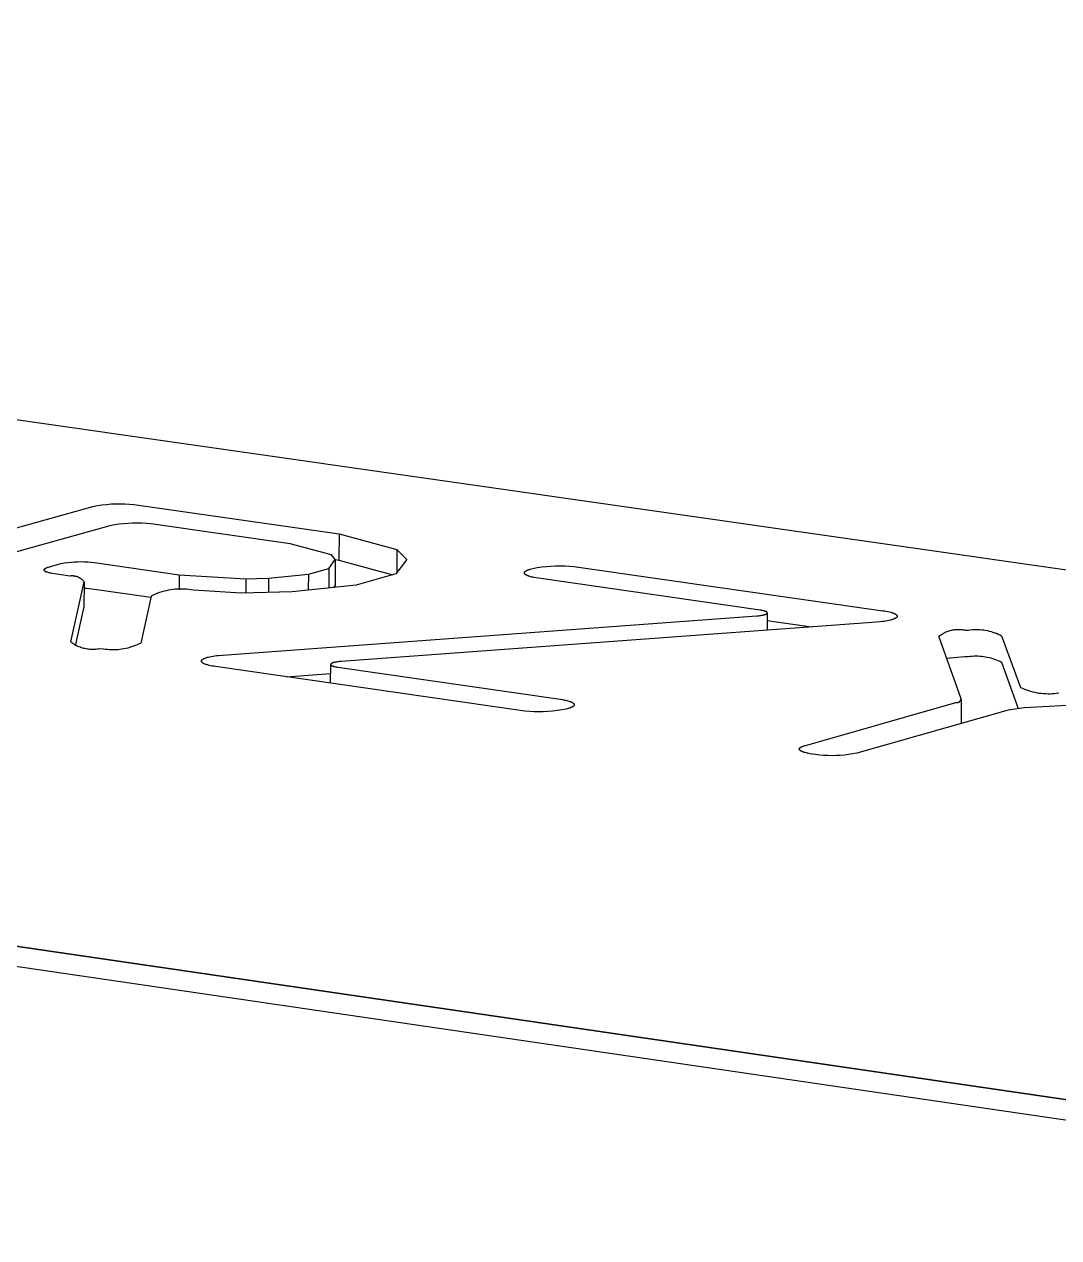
# Model space of a CAD drawing. Header units: millimetres. Extents: x -1283 to 2747, y -259 to 2557.
# Drawn here: x 28.9 to 63.63, y 867.55 to 908.29 of the extents above; entities that cross this region are included whole.
import ezdxf

# ---------------------------------------------------------------- set-up
doc = ezdxf.new("R2010")
doc.units = ezdxf.units.MM
doc.header["$MEASUREMENT"] = 0
doc.layers.add('Utwórz2D linie widoczne', color=7, linetype='Continuous', true_color=0x000000)

msp = doc.modelspace()

# ---------------------------------------------------------------- linework, layer by layer
at = {"layer": 'Utwórz2D linie widoczne'}
for p, q in [((133.445, 880.015), (-137.206, 918.732)), ((-180.82, 907.279), (90.947, 867.553)), ((-177.156, 907.395), (89.502, 868.446)), ((90.257, 868.338), (-177.15, 907.396)), ((31.509, 892.157), (31.662, 892.174)), ((31.662, 892.174), (31.815, 892.187)), ((31.815, 892.187), (31.969, 892.194)), ((31.969, 892.194), (32.123, 892.196)), ((32.123, 892.196), (32.277, 892.193)), ((32.277, 892.193), (32.431, 892.185)), ((32.431, 892.185), (32.585, 892.171)), ((32.585, 892.171), (32.737, 892.152)), ((20.567, 889.134), (31.205, 892.106)), ((31.205, 892.106), (31.356, 892.134)), ((31.356, 892.134), (31.509, 892.157)), ((32.737, 892.152), (39.467, 891.187)), ((31.774, 891.454), (22.485, 888.857)), ((31.926, 891.483), (31.774, 891.454)), ((32.078, 891.506), (31.926, 891.483)), ((32.231, 891.523), (32.078, 891.506)), ((32.385, 891.536), (32.231, 891.523)), ((32.539, 891.543), (32.385, 891.536)), ((32.693, 891.545), (32.539, 891.543)), ((32.847, 891.542), (32.693, 891.545)), ((33.001, 891.534), (32.847, 891.542)), ((33.155, 891.52), (33.001, 891.534)), ((33.308, 891.501), (33.155, 891.52)), ((37.824, 890.853), (33.308, 891.501)), ((39.467, 891.187), (39.46, 890.302)), ((39.467, 891.187), (41.409, 890.658)), ((39.217, 890.477), (37.824, 890.853)), ((41.409, 890.658), (41.403, 889.867)), ((41.409, 890.658), (41.747, 890.32)), ((29.715, 890.066), (30.135, 890.184)), ((30.135, 890.184), (30.246, 890.205)), ((30.246, 890.205), (30.359, 890.222)), ((30.359, 890.222), (30.471, 890.235)), ((30.471, 890.235), (30.584, 890.244)), ((30.584, 890.244), (30.698, 890.249)), ((30.698, 890.249), (30.811, 890.251)), ((30.811, 890.251), (30.925, 890.248)), ((30.925, 890.248), (31.038, 890.242)), ((31.038, 890.242), (31.151, 890.232)), ((31.151, 890.232), (31.264, 890.218)), ((31.264, 890.218), (34.102, 889.81)), ((39.129, 890.025), (39.343, 890.322)), ((39.343, 890.322), (39.217, 890.477)), ((39.343, 890.322), (39.336, 889.436)), ((39.343, 890.318), (39.46, 890.302)), ((39.46, 890.302), (41.275, 889.807)), ((41.747, 890.32), (41.38, 889.837)), ((29.568, 889.976), (29.569, 889.977)), ((29.568, 889.975), (29.568, 889.976)), ((29.568, 889.974), (29.568, 889.975)), ((29.568, 889.973), (29.568, 889.974)), ((29.569, 889.972), (29.568, 889.973)), ((29.569, 889.983), (29.57, 889.984)), ((29.569, 889.982), (29.569, 889.983)), ((29.569, 889.981), (29.569, 889.982)), ((29.569, 889.98), (29.569, 889.981)), ((29.569, 889.979), (29.569, 889.98)), ((29.569, 889.977), (29.569, 889.979)), ((29.569, 889.971), (29.569, 889.972)), ((29.569, 889.97), (29.569, 889.971)), ((29.569, 889.969), (29.569, 889.97)), ((29.569, 889.968), (29.569, 889.969)), ((29.569, 889.967), (29.569, 889.968)), ((29.57, 889.966), (29.569, 889.967)), ((29.57, 889.986), (29.571, 889.987)), ((29.57, 889.985), (29.57, 889.986)), ((29.57, 889.984), (29.57, 889.985)), ((29.57, 889.965), (29.57, 889.966)), ((29.57, 889.964), (29.57, 889.965)), ((29.57, 889.963), (29.57, 889.964)), ((29.571, 889.962), (29.57, 889.963)), ((29.571, 889.988), (29.572, 889.989)), ((29.571, 889.987), (29.571, 889.988)), ((29.571, 889.961), (29.571, 889.962)), ((29.572, 889.96), (29.571, 889.961)), ((29.572, 889.99), (29.573, 889.991)), ((29.572, 889.989), (29.572, 889.99)), ((29.572, 889.959), (29.572, 889.96)), ((29.573, 889.958), (29.572, 889.959)), ((29.573, 889.992), (29.574, 889.993)), ((29.573, 889.991), (29.573, 889.992)), ((29.573, 889.957), (29.573, 889.958)), ((29.574, 889.956), (29.573, 889.957)), ((29.574, 889.994), (29.575, 889.995)), ((29.574, 889.993), (29.574, 889.994)), ((29.575, 889.955), (29.574, 889.956)), ((29.575, 889.995), (29.576, 889.996)), ((29.575, 889.954), (29.575, 889.955)), ((29.576, 889.953), (29.575, 889.954)), ((29.576, 889.997), (29.577, 889.998)), ((29.576, 889.996), (29.576, 889.997)), ((29.577, 889.951), (29.576, 889.953)), ((29.577, 889.998), (29.578, 889.999)), ((29.577, 889.95), (29.577, 889.951)), ((29.578, 889.949), (29.577, 889.95)), ((29.578, 889.999), (29.579, 890)), ((29.579, 889.948), (29.578, 889.949)), ((29.579, 890.001), (29.58, 890.002)), ((29.579, 890), (29.579, 890.001)), ((29.58, 889.947), (29.579, 889.948)), ((29.58, 890.002), (29.581, 890.003)), ((29.581, 889.946), (29.58, 889.947)), ((29.581, 890.003), (29.582, 890.004)), ((29.582, 889.945), (29.581, 889.946)), ((29.582, 890.004), (29.584, 890.006)), ((29.583, 889.944), (29.582, 889.945)), ((29.585, 889.942), (29.583, 889.944)), ((29.584, 890.006), (29.586, 890.008)), ((29.587, 889.94), (29.585, 889.942)), ((29.586, 890.008), (29.588, 890.01)), ((29.589, 889.938), (29.587, 889.94)), ((29.588, 890.01), (29.59, 890.012)), ((29.592, 889.936), (29.589, 889.938)), ((29.59, 890.012), (29.593, 890.014)), ((29.594, 889.934), (29.592, 889.936)), ((29.593, 890.014), (29.595, 890.016)), ((29.597, 889.932), (29.594, 889.934)), ((29.595, 890.016), (29.598, 890.017)), ((29.6, 889.93), (29.597, 889.932)), ((29.598, 890.017), (29.601, 890.019)), ((29.603, 889.928), (29.6, 889.93)), ((29.601, 890.019), (29.604, 890.021)), ((29.606, 889.926), (29.603, 889.928)), ((29.604, 890.021), (29.606, 890.023)), ((29.606, 890.023), (29.61, 890.025)), ((29.609, 889.924), (29.606, 889.926)), ((29.612, 889.922), (29.609, 889.924)), ((29.61, 890.025), (29.613, 890.027)), ((29.619, 889.918), (29.612, 889.922)), ((29.613, 890.027), (29.619, 890.03)), ((29.619, 890.03), (29.626, 890.034)), ((29.627, 889.914), (29.619, 889.918)), ((29.626, 890.034), (29.634, 890.038)), ((29.635, 889.91), (29.627, 889.914)), ((29.634, 890.038), (29.641, 890.041)), ((29.643, 889.906), (29.635, 889.91)), ((29.641, 890.041), (29.65, 890.044)), ((29.652, 889.903), (29.643, 889.906)), ((29.65, 890.044), (29.658, 890.048)), ((29.661, 889.899), (29.652, 889.903)), ((29.658, 890.048), (29.667, 890.051)), ((29.671, 889.895), (29.661, 889.899)), ((29.667, 890.051), (29.676, 890.054)), ((29.681, 889.892), (29.671, 889.895)), ((29.676, 890.054), (29.695, 890.06)), ((29.702, 889.885), (29.681, 889.892)), ((29.695, 890.06), (29.715, 890.066)), ((29.725, 889.878), (29.702, 889.885)), ((29.75, 889.872), (29.725, 889.878)), ((29.775, 889.866), (29.75, 889.872)), ((29.801, 889.86), (29.775, 889.866)), ((29.857, 889.85), (29.801, 889.86)), ((29.914, 889.841), (29.857, 889.85)), ((30.438, 889.765), (29.914, 889.841)), ((30.455, 889.767), (30.438, 889.765)), ((30.473, 889.769), (30.455, 889.767)), ((30.49, 889.77), (30.473, 889.769)), ((30.507, 889.77), (30.49, 889.77)), ((30.524, 889.77), (30.507, 889.77)), ((30.541, 889.769), (30.524, 889.77)), ((30.558, 889.768), (30.541, 889.769)), ((30.575, 889.766), (30.558, 889.768)), ((30.592, 889.763), (30.575, 889.766)), ((30.609, 889.76), (30.592, 889.763)), ((30.626, 889.756), (30.609, 889.76)), ((30.643, 889.752), (30.626, 889.756)), ((30.659, 889.747), (30.643, 889.752)), ((30.675, 889.742), (30.659, 889.747)), ((30.691, 889.736), (30.675, 889.742)), ((30.707, 889.729), (30.691, 889.736)), ((30.723, 889.722), (30.707, 889.729)), ((30.738, 889.715), (30.723, 889.722)), ((34.102, 889.81), (34.098, 889.301)), ((34.102, 889.81), (36.34, 889.668)), ((37.101, 889.693), (38.439, 889.831)), ((38.439, 889.831), (38.435, 889.294)), ((38.439, 889.831), (39.129, 890.025)), ((39.129, 890.025), (39.124, 889.366)), ((41.38, 889.837), (40.047, 889.462)), ((45.69, 889.88), (45.691, 889.882)), ((45.69, 889.879), (45.69, 889.88)), ((45.69, 889.877), (45.69, 889.879)), ((45.69, 889.876), (45.69, 889.877)), ((45.69, 889.875), (45.69, 889.876)), ((45.69, 889.873), (45.69, 889.875)), ((45.69, 889.872), (45.69, 889.873)), ((45.69, 889.87), (45.69, 889.872)), ((45.69, 889.869), (45.69, 889.87)), ((45.69, 889.868), (45.69, 889.869)), ((45.691, 889.866), (45.69, 889.868)), ((45.691, 889.884), (45.692, 889.886)), ((45.691, 889.883), (45.691, 889.884)), ((45.691, 889.882), (45.691, 889.883)), ((45.691, 889.865), (45.691, 889.866)), ((45.691, 889.863), (45.691, 889.865)), ((45.692, 889.862), (45.691, 889.863)), ((45.692, 889.889), (45.693, 889.89)), ((45.692, 889.887), (45.692, 889.889)), ((45.692, 889.886), (45.692, 889.887)), ((45.692, 889.86), (45.692, 889.862)), ((45.693, 889.859), (45.692, 889.86)), ((45.693, 889.891), (45.694, 889.893)), ((45.693, 889.89), (45.693, 889.891)), ((45.693, 889.858), (45.693, 889.859)), ((45.694, 889.856), (45.693, 889.858)), ((45.694, 889.893), (45.695, 889.894)), ((45.694, 889.855), (45.694, 889.856)), ((45.695, 889.853), (45.694, 889.855)), ((45.695, 889.896), (45.696, 889.897)), ((45.695, 889.894), (45.695, 889.896)), ((45.696, 889.852), (45.695, 889.853)), ((45.696, 889.897), (45.697, 889.898)), ((45.696, 889.851), (45.696, 889.852)), ((45.697, 889.849), (45.696, 889.851)), ((45.697, 889.898), (45.698, 889.9)), ((45.698, 889.848), (45.697, 889.849)), ((45.698, 889.901), (45.699, 889.902)), ((45.698, 889.9), (45.698, 889.901)), ((45.699, 889.846), (45.698, 889.848)), ((45.699, 889.902), (45.7, 889.904)), ((45.7, 889.845), (45.699, 889.846)), ((45.7, 889.904), (45.701, 889.905)), ((45.701, 889.843), (45.7, 889.845)), ((45.701, 889.905), (45.702, 889.907)), ((45.702, 889.842), (45.701, 889.843)), ((45.702, 889.907), (45.703, 889.908)), ((45.703, 889.841), (45.702, 889.842)), ((45.703, 889.908), (45.704, 889.909)), ((45.704, 889.839), (45.703, 889.841)), ((45.704, 889.909), (45.705, 889.911)), ((45.705, 889.838), (45.704, 889.839)), ((45.705, 889.911), (45.707, 889.912)), ((45.706, 889.836), (45.705, 889.838)), ((45.708, 889.835), (45.706, 889.836)), ((45.707, 889.912), (45.708, 889.913)), ((45.708, 889.913), (45.71, 889.916)), ((45.709, 889.834), (45.708, 889.835)), ((45.71, 889.832), (45.709, 889.834)), ((45.71, 889.916), (45.713, 889.919)), ((45.713, 889.829), (45.71, 889.832)), ((45.713, 889.919), (45.716, 889.921)), ((45.716, 889.827), (45.713, 889.829)), ((45.716, 889.921), (45.719, 889.924)), ((45.719, 889.824), (45.716, 889.827)), ((45.719, 889.924), (45.722, 889.927)), ((45.722, 889.821), (45.719, 889.824)), ((45.722, 889.927), (45.726, 889.929)), ((45.726, 889.818), (45.722, 889.821)), ((45.726, 889.929), (45.729, 889.932)), ((45.73, 889.815), (45.726, 889.818)), ((45.729, 889.932), (45.733, 889.934)), ((45.734, 889.813), (45.73, 889.815)), ((45.733, 889.934), (45.737, 889.937)), ((45.738, 889.81), (45.734, 889.813)), ((45.737, 889.937), (45.74, 889.94)), ((45.742, 889.807), (45.738, 889.81)), ((45.74, 889.94), (45.745, 889.942)), ((45.746, 889.805), (45.742, 889.807)), ((45.745, 889.942), (45.749, 889.945)), ((45.751, 889.802), (45.746, 889.805)), ((45.749, 889.945), (45.758, 889.95)), ((45.76, 889.796), (45.751, 889.802)), ((45.758, 889.95), (45.767, 889.954)), ((45.771, 889.791), (45.76, 889.796)), ((45.767, 889.954), (45.777, 889.959)), ((45.782, 889.786), (45.771, 889.791)), ((45.777, 889.959), (45.788, 889.964)), ((45.793, 889.781), (45.782, 889.786)), ((45.788, 889.964), (45.799, 889.969)), ((45.805, 889.776), (45.793, 889.781)), ((45.799, 889.969), (45.81, 889.973)), ((45.818, 889.771), (45.805, 889.776)), ((45.81, 889.973), (45.822, 889.978)), ((45.832, 889.766), (45.818, 889.771)), ((45.822, 889.978), (45.834, 889.982)), ((45.845, 889.761), (45.832, 889.766)), ((45.834, 889.982), (45.86, 889.99)), ((45.875, 889.751), (45.845, 889.761)), ((45.86, 889.99), (45.887, 889.998)), ((45.906, 889.742), (45.875, 889.751)), ((45.887, 889.998), (45.971, 890.022)), ((45.939, 889.734), (45.906, 889.742)), ((45.974, 889.726), (45.939, 889.734)), ((45.971, 890.022), (46.123, 890.05)), ((46.01, 889.718), (45.974, 889.726)), ((46.123, 890.05), (46.276, 890.073)), ((46.276, 890.073), (46.429, 890.091)), ((46.429, 890.091), (46.583, 890.104)), ((46.583, 890.104), (46.737, 890.111)), ((46.737, 890.111), (46.891, 890.113)), ((46.891, 890.113), (47.046, 890.11)), ((47.046, 890.11), (47.2, 890.102)), ((47.2, 890.102), (47.354, 890.088)), ((47.354, 890.088), (47.507, 890.069)), ((47.507, 890.069), (57.726, 888.603)), ((30.465, 887.553), (30.909, 889.573)), ((30.754, 889.707), (30.738, 889.715)), ((30.768, 889.698), (30.754, 889.707)), ((30.783, 889.689), (30.768, 889.698)), ((30.797, 889.68), (30.783, 889.689)), ((30.811, 889.669), (30.797, 889.68)), ((30.825, 889.659), (30.811, 889.669)), ((30.838, 889.648), (30.825, 889.659)), ((30.851, 889.637), (30.838, 889.648)), ((30.863, 889.625), (30.851, 889.637)), ((30.875, 889.612), (30.863, 889.625)), ((30.887, 889.6), (30.875, 889.612)), ((30.898, 889.587), (30.887, 889.6)), ((30.909, 889.573), (30.898, 889.587)), ((30.91, 889.573), (30.903, 888.7)), ((30.908, 889.361), (30.996, 889.357)), ((30.996, 889.357), (31.083, 889.351)), ((31.083, 889.351), (31.17, 889.343)), ((31.17, 889.343), (31.257, 889.332)), ((31.257, 889.332), (33.155, 889.059)), ((33.969, 889.321), (33.893, 889.313)), ((34.046, 889.327), (33.969, 889.321)), ((34.122, 889.329), (34.046, 889.327)), ((34.199, 889.33), (34.122, 889.329)), ((34.275, 889.327), (34.199, 889.33)), ((34.351, 889.322), (34.275, 889.327)), ((34.428, 889.315), (34.351, 889.322)), ((34.503, 889.305), (34.428, 889.315)), ((36.34, 889.668), (36.336, 889.194)), ((36.34, 889.668), (37.101, 889.693)), ((37.101, 889.693), (37.098, 889.216)), ((40.047, 889.462), (37.897, 889.238)), ((39.299, 889.384), (39.336, 889.436)), ((46.085, 889.703), (46.01, 889.718)), ((46.164, 889.691), (46.085, 889.703)), ((53.605, 888.623), (46.164, 889.691)), ((33.163, 889.097), (32.817, 887.519)), ((33.232, 889.13), (33.163, 889.097)), ((33.303, 889.16), (33.232, 889.13)), ((33.374, 889.188), (33.303, 889.16)), ((33.446, 889.213), (33.374, 889.188)), ((33.519, 889.236), (33.446, 889.213)), ((33.593, 889.257), (33.519, 889.236)), ((33.667, 889.275), (33.593, 889.257)), ((33.742, 889.29), (33.667, 889.275)), ((33.817, 889.303), (33.742, 889.29)), ((33.893, 889.313), (33.817, 889.303)), ((34.579, 889.292), (34.503, 889.305)), ((36.185, 889.19), (34.579, 889.292)), ((37.897, 889.238), (36.185, 889.19)), ((30.626, 887.427), (30.902, 888.686)), ((30.902, 888.686), (30.903, 888.688)), ((30.903, 888.698), (30.903, 888.7)), ((30.903, 888.697), (30.903, 888.698)), ((30.903, 888.695), (30.903, 888.697)), ((30.903, 888.694), (30.903, 888.695)), ((30.903, 888.692), (30.903, 888.694)), ((30.903, 888.691), (30.903, 888.692)), ((30.903, 888.689), (30.903, 888.691)), ((30.903, 888.688), (30.903, 888.689)), ((53.634, 888.619), (53.605, 888.623)), ((53.661, 888.614), (53.634, 888.619)), ((53.688, 888.609), (53.661, 888.614)), ((53.713, 888.603), (53.688, 888.609)), ((53.736, 888.597), (53.713, 888.603)), ((53.747, 888.594), (53.736, 888.597)), ((53.758, 888.591), (53.747, 888.594)), ((53.768, 888.587), (53.758, 888.591)), ((53.777, 888.584), (53.768, 888.587)), ((53.786, 888.58), (53.777, 888.584)), ((53.794, 888.577), (53.786, 888.58)), ((53.798, 888.575), (53.794, 888.577)), ((53.801, 888.573), (53.798, 888.575)), ((53.805, 888.572), (53.801, 888.573)), ((53.808, 888.57), (53.805, 888.572)), ((53.812, 888.568), (53.808, 888.57)), ((53.815, 888.566), (53.812, 888.568)), ((53.818, 888.564), (53.815, 888.566)), ((53.817, 888.498), (53.82, 888.499)), ((53.821, 888.563), (53.818, 888.564)), ((53.82, 888.499), (53.822, 888.501)), ((53.823, 888.561), (53.821, 888.563)), ((53.822, 888.501), (53.825, 888.503)), ((53.826, 888.559), (53.823, 888.561)), ((53.825, 888.503), (53.827, 888.505)), ((53.827, 888.558), (53.826, 888.559)), ((53.828, 888.557), (53.827, 888.558)), ((53.827, 888.505), (53.828, 888.505)), ((53.829, 888.556), (53.828, 888.557)), ((53.828, 888.505), (53.829, 888.506)), ((53.83, 888.555), (53.829, 888.556)), ((53.829, 888.506), (53.83, 888.507)), ((53.831, 888.554), (53.83, 888.555)), ((53.83, 888.507), (53.831, 888.508)), ((53.832, 888.553), (53.831, 888.554)), ((53.831, 888.508), (53.832, 888.509)), ((53.833, 888.552), (53.832, 888.553)), ((53.832, 888.509), (53.833, 888.51)), ((53.834, 888.551), (53.833, 888.552)), ((53.833, 888.51), (53.834, 888.511)), ((53.835, 888.551), (53.834, 888.551)), ((53.834, 888.511), (53.835, 888.512)), ((53.836, 888.55), (53.835, 888.551)), ((53.835, 888.512), (53.835, 888.513)), ((53.835, 888.513), (53.836, 888.513)), ((53.836, 888.549), (53.836, 888.55)), ((53.837, 888.548), (53.836, 888.549)), ((53.836, 888.513), (53.837, 888.514)), ((53.838, 888.547), (53.837, 888.548)), ((53.837, 888.515), (53.838, 888.516)), ((53.837, 888.514), (53.837, 888.515)), ((53.838, 888.546), (53.838, 888.547)), ((53.839, 888.545), (53.838, 888.546)), ((53.843, 888.526), (53.838, 887.949)), ((53.838, 888.516), (53.839, 888.517)), ((53.84, 888.544), (53.839, 888.545)), ((53.839, 888.518), (53.84, 888.519)), ((53.839, 888.517), (53.839, 888.518)), ((53.84, 888.543), (53.84, 888.544)), ((53.841, 888.542), (53.84, 888.543)), ((53.84, 888.519), (53.84, 888.52)), ((53.84, 888.52), (53.841, 888.52)), ((53.841, 888.541), (53.841, 888.542)), ((53.841, 888.54), (53.841, 888.541)), ((53.841, 888.541), (53.841, 888.541)), ((53.842, 888.54), (53.841, 888.54)), ((53.841, 888.522), (53.842, 888.523)), ((53.841, 888.521), (53.841, 888.522)), ((53.841, 888.52), (53.841, 888.521)), ((53.842, 888.539), (53.842, 888.54)), ((53.842, 888.538), (53.842, 888.539)), ((53.842, 888.539), (53.842, 888.539)), ((53.842, 888.539), (53.842, 888.539)), ((53.842, 888.537), (53.842, 888.538)), ((53.842, 888.538), (53.842, 888.538)), ((53.843, 888.537), (53.842, 888.537)), ((53.842, 888.524), (53.842, 888.525)), ((53.842, 888.525), (53.843, 888.525)), ((53.842, 888.523), (53.842, 888.524)), ((53.842, 888.524), (53.842, 888.524)), ((53.842, 888.524), (53.842, 888.524)), ((53.842, 888.523), (53.842, 888.523)), ((53.843, 888.536), (53.843, 888.537)), ((53.843, 888.535), (53.843, 888.536)), ((53.843, 888.536), (53.843, 888.536)), ((53.843, 888.534), (53.843, 888.535)), ((53.843, 888.535), (53.843, 888.535)), ((53.843, 888.533), (53.843, 888.534)), ((53.843, 888.534), (53.843, 888.534)), ((53.843, 888.532), (53.843, 888.533)), ((53.843, 888.533), (53.843, 888.533)), ((53.843, 888.533), (53.843, 888.533)), ((53.843, 888.531), (53.843, 888.532)), ((53.843, 888.532), (53.843, 888.532)), ((53.843, 888.53), (53.843, 888.531)), ((53.843, 888.531), (53.843, 888.531)), ((53.843, 888.529), (53.843, 888.53)), ((53.843, 888.53), (53.843, 888.53)), ((53.843, 888.528), (53.843, 888.529)), ((53.843, 888.529), (53.843, 888.529)), ((53.843, 888.527), (53.843, 888.528)), ((53.843, 888.528), (53.843, 888.528)), ((53.843, 888.528), (53.843, 888.528)), ((53.843, 888.526), (53.843, 888.527)), ((53.843, 888.527), (53.843, 888.527)), ((53.843, 888.525), (53.843, 888.526)), ((53.843, 888.526), (53.843, 888.526)), ((57.726, 888.603), (57.784, 888.594)), ((57.784, 888.594), (57.839, 888.585)), ((57.839, 888.585), (57.892, 888.574)), ((57.892, 888.574), (57.942, 888.563)), ((57.942, 888.563), (57.989, 888.551)), ((57.989, 888.551), (58.011, 888.545)), ((58.011, 888.545), (58.032, 888.538)), ((58.032, 888.538), (58.052, 888.532)), ((58.052, 888.532), (58.071, 888.525)), ((58.071, 888.525), (58.088, 888.518)), ((58.088, 888.518), (58.105, 888.511)), ((58.105, 888.511), (58.112, 888.507)), ((58.112, 888.507), (58.12, 888.504)), ((58.12, 888.504), (58.127, 888.5)), ((58.127, 888.5), (58.134, 888.497)), ((35.553, 887.115), (53.494, 888.431)), ((57.507, 888.218), (39.541, 886.899)), ((53.494, 888.431), (53.559, 888.436)), ((53.559, 888.436), (53.591, 888.44)), ((53.591, 888.44), (53.622, 888.444)), ((53.622, 888.444), (53.651, 888.449)), ((53.651, 888.449), (53.679, 888.454)), ((53.679, 888.454), (53.705, 888.459)), ((53.705, 888.459), (53.729, 888.465)), ((53.729, 888.465), (53.741, 888.468)), ((53.741, 888.468), (53.752, 888.471)), ((53.752, 888.471), (53.762, 888.474)), ((53.762, 888.474), (53.771, 888.477)), ((53.771, 888.477), (53.781, 888.481)), ((53.781, 888.481), (53.789, 888.484)), ((53.789, 888.484), (53.797, 888.487)), ((53.797, 888.487), (53.801, 888.489)), ((53.801, 888.489), (53.804, 888.491)), ((53.804, 888.491), (53.808, 888.492)), ((53.808, 888.492), (53.811, 888.494)), ((53.811, 888.494), (53.814, 888.496)), ((53.814, 888.496), (53.817, 888.498)), ((53.841, 888.272), (55.329, 888.058)), ((57.637, 888.23), (57.507, 888.218)), ((57.7, 888.237), (57.637, 888.23)), ((57.762, 888.245), (57.7, 888.237)), ((57.82, 888.254), (57.762, 888.245)), ((57.876, 888.264), (57.82, 888.254)), ((57.928, 888.275), (57.876, 888.264)), ((57.977, 888.286), (57.928, 888.275)), ((57.999, 888.292), (57.977, 888.286)), ((58.021, 888.299), (57.999, 888.292)), ((58.042, 888.305), (58.021, 888.299)), ((58.061, 888.311), (58.042, 888.305)), ((58.079, 888.318), (58.061, 888.311)), ((58.096, 888.325), (58.079, 888.318)), ((58.112, 888.331), (58.096, 888.325)), ((58.119, 888.335), (58.112, 888.331)), ((58.126, 888.338), (58.119, 888.335)), ((58.133, 888.342), (58.126, 888.338)), ((58.139, 888.345), (58.133, 888.342)), ((58.134, 888.497), (58.14, 888.493)), ((58.145, 888.349), (58.139, 888.345)), ((58.14, 888.493), (58.147, 888.489)), ((58.151, 888.352), (58.145, 888.349)), ((58.147, 888.489), (58.152, 888.486)), ((58.157, 888.356), (58.151, 888.352)), ((58.152, 888.486), (58.158, 888.482)), ((58.162, 888.359), (58.157, 888.356)), ((58.158, 888.482), (58.163, 888.478)), ((58.167, 888.363), (58.162, 888.359)), ((58.163, 888.478), (58.168, 888.475)), ((58.171, 888.366), (58.167, 888.363)), ((58.168, 888.475), (58.171, 888.473)), ((58.171, 888.473), (58.173, 888.471)), ((58.174, 888.368), (58.171, 888.366)), ((58.173, 888.471), (58.175, 888.469)), ((58.176, 888.37), (58.174, 888.368)), ((58.175, 888.469), (58.177, 888.467)), ((58.178, 888.371), (58.176, 888.37)), ((58.177, 888.467), (58.179, 888.466)), ((58.18, 888.373), (58.178, 888.371)), ((58.179, 888.466), (58.181, 888.464)), ((58.181, 888.375), (58.18, 888.373)), ((58.181, 888.464), (58.183, 888.462)), ((58.183, 888.377), (58.181, 888.375)), ((58.183, 888.462), (58.185, 888.46)), ((58.185, 888.378), (58.183, 888.377)), ((58.185, 888.46), (58.186, 888.458)), ((58.187, 888.38), (58.185, 888.378)), ((58.186, 888.458), (58.188, 888.456)), ((58.188, 888.382), (58.187, 888.38)), ((58.188, 888.456), (58.19, 888.454)), ((58.19, 888.384), (58.188, 888.382)), ((58.19, 888.454), (58.191, 888.453)), ((58.191, 888.385), (58.19, 888.384)), ((58.191, 888.453), (58.192, 888.451)), ((58.192, 888.387), (58.191, 888.385)), ((58.192, 888.451), (58.194, 888.449)), ((58.194, 888.389), (58.192, 888.387)), ((58.194, 888.449), (58.195, 888.447)), ((58.195, 888.391), (58.194, 888.389)), ((58.195, 888.447), (58.196, 888.445)), ((58.196, 888.393), (58.195, 888.391)), ((58.196, 888.445), (58.197, 888.443)), ((58.197, 888.394), (58.196, 888.393)), ((58.197, 888.443), (58.198, 888.441)), ((58.198, 888.396), (58.197, 888.394)), ((58.198, 888.441), (58.199, 888.44)), ((58.199, 888.398), (58.198, 888.396)), ((58.199, 888.44), (58.2, 888.439)), ((58.2, 888.4), (58.199, 888.398)), ((58.2, 888.439), (58.2, 888.438)), ((58.2, 888.438), (58.2, 888.437)), ((58.2, 888.437), (58.201, 888.436)), ((58.201, 888.402), (58.2, 888.401)), ((58.2, 888.401), (58.2, 888.4)), ((58.201, 888.436), (58.201, 888.435)), ((58.201, 888.435), (58.201, 888.434)), ((58.201, 888.434), (58.202, 888.433)), ((58.202, 888.405), (58.201, 888.404)), ((58.201, 888.404), (58.201, 888.403)), ((58.201, 888.403), (58.201, 888.402)), ((58.202, 888.433), (58.202, 888.432)), ((58.202, 888.432), (58.202, 888.431)), ((58.202, 888.431), (58.202, 888.43)), ((58.202, 888.43), (58.203, 888.429)), ((58.203, 888.408), (58.202, 888.408)), ((58.202, 888.408), (58.202, 888.407)), ((58.202, 888.407), (58.202, 888.406)), ((58.202, 888.406), (58.202, 888.405)), ((58.203, 888.429), (58.203, 888.428)), ((58.203, 888.428), (58.203, 888.428)), ((58.203, 888.428), (58.203, 888.427)), ((58.203, 888.427), (58.203, 888.426)), ((58.203, 888.426), (58.204, 888.425)), ((58.204, 888.414), (58.203, 888.413)), ((58.203, 888.413), (58.203, 888.412)), ((58.203, 888.412), (58.203, 888.411)), ((58.203, 888.411), (58.203, 888.41)), ((58.203, 888.41), (58.203, 888.409)), ((58.203, 888.409), (58.203, 888.408)), ((58.204, 888.425), (58.204, 888.424)), ((58.204, 888.424), (58.204, 888.423)), ((58.204, 888.423), (58.204, 888.422)), ((58.204, 888.422), (58.204, 888.421)), ((58.204, 888.421), (58.204, 888.42)), ((58.204, 888.42), (58.204, 888.419)), ((58.204, 888.419), (58.204, 888.418)), ((58.204, 888.418), (58.204, 888.418)), ((58.204, 888.418), (58.204, 888.417)), ((58.204, 888.417), (58.204, 888.416)), ((58.204, 888.416), (58.204, 888.415)), ((58.204, 888.415), (58.204, 888.414)), ((59.607, 887.747), (59.635, 887.769)), ((60.352, 885.643), (59.607, 887.747)), ((59.635, 887.769), (59.664, 887.79)), ((59.664, 887.79), (59.694, 887.81)), ((59.694, 887.81), (59.725, 887.829)), ((59.725, 887.829), (59.756, 887.847)), ((59.756, 887.847), (59.787, 887.864)), ((59.787, 887.864), (59.82, 887.88)), ((59.82, 887.88), (59.852, 887.894)), ((59.852, 887.894), (59.886, 887.908)), ((59.886, 887.908), (59.919, 887.92)), ((59.919, 887.92), (59.953, 887.931)), ((59.953, 887.931), (59.988, 887.941)), ((59.988, 887.941), (60.023, 887.95)), ((60.023, 887.95), (60.058, 887.958)), ((60.058, 887.958), (60.093, 887.964)), ((60.093, 887.964), (60.129, 887.969)), ((60.129, 887.969), (60.165, 887.973)), ((60.165, 887.973), (60.2, 887.976)), ((60.2, 887.976), (60.236, 887.977)), ((60.236, 887.977), (60.272, 887.977)), ((60.272, 887.977), (60.308, 887.976)), ((60.308, 887.976), (60.344, 887.974)), ((60.344, 887.974), (60.38, 887.971)), ((60.38, 887.971), (60.415, 887.966)), ((60.415, 887.966), (60.451, 887.96)), ((60.451, 887.96), (60.486, 887.953)), ((60.486, 887.953), (60.602, 887.955)), ((60.602, 887.955), (60.665, 887.962)), ((60.665, 887.962), (60.729, 887.968)), ((60.729, 887.968), (60.792, 887.971)), ((60.792, 887.971), (60.855, 887.973)), ((60.855, 887.973), (60.919, 887.972)), ((60.919, 887.972), (60.982, 887.969)), ((60.982, 887.969), (61.045, 887.963)), ((61.045, 887.963), (61.109, 887.956)), ((61.109, 887.956), (61.171, 887.946)), ((61.171, 887.946), (61.234, 887.934)), ((61.234, 887.934), (61.295, 887.921)), ((61.295, 887.921), (61.357, 887.904)), ((61.357, 887.904), (61.418, 887.886)), ((61.418, 887.886), (61.478, 887.866)), ((61.478, 887.866), (61.537, 887.844)), ((61.537, 887.844), (61.596, 887.82)), ((61.596, 887.82), (61.654, 887.793)), ((61.654, 887.793), (61.71, 887.765)), ((61.71, 887.765), (62.343, 886.03)), ((30.498, 887.528), (30.465, 887.553)), ((30.531, 887.505), (30.498, 887.528)), ((30.565, 887.483), (30.531, 887.505)), ((30.6, 887.462), (30.565, 887.483)), ((30.636, 887.442), (30.6, 887.462)), ((30.672, 887.424), (30.636, 887.442)), ((30.709, 887.406), (30.672, 887.424)), ((30.746, 887.39), (30.709, 887.406)), ((30.784, 887.375), (30.746, 887.39)), ((30.823, 887.362), (30.784, 887.375)), ((30.861, 887.349), (30.823, 887.362)), ((30.901, 887.338), (30.861, 887.349)), ((30.94, 887.329), (30.901, 887.338)), ((30.98, 887.321), (30.94, 887.329)), ((31.02, 887.314), (30.98, 887.321)), ((31.06, 887.308), (31.02, 887.314)), ((31.101, 887.304), (31.06, 887.308)), ((31.141, 887.301), (31.101, 887.304)), ((31.182, 887.3), (31.141, 887.301)), ((31.223, 887.299), (31.182, 887.3)), ((31.264, 887.301), (31.223, 887.299)), ((31.304, 887.303), (31.264, 887.301)), ((31.345, 887.307), (31.304, 887.303)), ((31.385, 887.313), (31.345, 887.307)), ((31.425, 887.32), (31.385, 887.313)), ((31.566, 887.315), (31.425, 887.32)), ((31.633, 887.305), (31.566, 887.315)), ((31.701, 887.297), (31.633, 887.305)), ((31.768, 887.292), (31.701, 887.297)), ((31.836, 887.289), (31.768, 887.292)), ((31.904, 887.288), (31.836, 887.289)), ((31.972, 887.29), (31.904, 887.288)), ((32.04, 887.294), (31.972, 887.29)), ((32.107, 887.3), (32.04, 887.294)), ((32.175, 887.309), (32.107, 887.3)), ((32.242, 887.319), (32.175, 887.309)), ((32.309, 887.333), (32.242, 887.319)), ((32.375, 887.348), (32.309, 887.333)), ((32.44, 887.366), (32.375, 887.348)), ((32.505, 887.386), (32.44, 887.366)), ((32.569, 887.408), (32.505, 887.386)), ((32.633, 887.433), (32.569, 887.408)), ((32.695, 887.459), (32.633, 887.433)), ((32.757, 887.488), (32.695, 887.459)), ((32.817, 887.519), (32.757, 887.488)), ((34.849, 886.92), (34.849, 886.921)), ((34.849, 886.921), (34.85, 886.921)), ((34.849, 886.919), (34.849, 886.92)), ((34.849, 886.918), (34.849, 886.919)), ((34.849, 886.917), (34.849, 886.918)), ((34.849, 886.916), (34.849, 886.917)), ((34.849, 886.915), (34.849, 886.916)), ((34.849, 886.914), (34.849, 886.915)), ((34.849, 886.913), (34.849, 886.914)), ((34.849, 886.912), (34.849, 886.913)), ((34.849, 886.911), (34.849, 886.912)), ((34.849, 886.91), (34.849, 886.911)), ((34.849, 886.911), (34.849, 886.911)), ((34.849, 886.909), (34.849, 886.91)), ((34.849, 886.908), (34.849, 886.909)), ((34.849, 886.907), (34.849, 886.908)), ((34.849, 886.906), (34.849, 886.907)), ((34.849, 886.905), (34.849, 886.906)), ((34.849, 886.904), (34.849, 886.905)), ((34.85, 886.903), (34.849, 886.904)), ((34.85, 886.924), (34.851, 886.925)), ((34.85, 886.923), (34.85, 886.924)), ((34.85, 886.922), (34.85, 886.923)), ((34.85, 886.921), (34.85, 886.922)), ((34.85, 886.902), (34.85, 886.903)), ((34.85, 886.901), (34.85, 886.902)), ((34.85, 886.9), (34.85, 886.901)), ((34.851, 886.899), (34.85, 886.9)), ((34.851, 886.928), (34.852, 886.929)), ((34.851, 886.927), (34.851, 886.928)), ((34.851, 886.926), (34.851, 886.927)), ((34.851, 886.925), (34.851, 886.926)), ((34.851, 886.898), (34.851, 886.899)), ((34.851, 886.899), (34.851, 886.899)), ((34.851, 886.897), (34.851, 886.898)), ((34.852, 886.896), (34.851, 886.897)), ((34.852, 886.93), (34.853, 886.931)), ((34.852, 886.929), (34.852, 886.93)), ((34.852, 886.93), (34.852, 886.93)), ((34.852, 886.895), (34.852, 886.896)), ((34.853, 886.894), (34.852, 886.895)), ((34.853, 886.931), (34.854, 886.933)), ((34.853, 886.893), (34.853, 886.894)), ((34.854, 886.891), (34.853, 886.893)), ((34.854, 886.935), (34.855, 886.937)), ((34.854, 886.933), (34.854, 886.935)), ((34.855, 886.889), (34.854, 886.891)), ((34.855, 886.937), (34.856, 886.938)), ((34.856, 886.887), (34.855, 886.889)), ((34.856, 886.938), (34.857, 886.94)), ((34.857, 886.886), (34.856, 886.887)), ((34.857, 886.94), (34.859, 886.942)), ((34.858, 886.884), (34.857, 886.886)), ((34.859, 886.882), (34.858, 886.884)), ((34.859, 886.942), (34.86, 886.944)), ((34.861, 886.88), (34.859, 886.882)), ((34.86, 886.944), (34.861, 886.945)), ((34.861, 886.945), (34.863, 886.947)), ((34.862, 886.878), (34.861, 886.88)), ((34.863, 886.876), (34.862, 886.878)), ((34.863, 886.947), (34.864, 886.949)), ((34.865, 886.874), (34.863, 886.876)), ((34.864, 886.949), (34.866, 886.951)), ((34.867, 886.873), (34.865, 886.874)), ((34.866, 886.951), (34.867, 886.953)), ((34.867, 886.953), (34.869, 886.954)), ((34.868, 886.871), (34.867, 886.873)), ((34.87, 886.869), (34.868, 886.871)), ((34.869, 886.954), (34.871, 886.956)), ((34.871, 886.956), (34.872, 886.958)), ((34.872, 886.958), (34.874, 886.96)), ((34.874, 886.96), (34.876, 886.961)), ((34.876, 886.961), (34.878, 886.963)), ((34.878, 886.963), (34.881, 886.965)), ((34.881, 886.965), (34.883, 886.967)), ((34.883, 886.967), (34.887, 886.97)), ((34.887, 886.97), (34.892, 886.974)), ((34.892, 886.974), (34.898, 886.977)), ((34.898, 886.977), (34.903, 886.981)), ((34.903, 886.981), (34.909, 886.984)), ((34.909, 886.984), (34.916, 886.988)), ((34.916, 886.988), (34.922, 886.991)), ((34.922, 886.991), (34.929, 886.995)), ((34.929, 886.995), (34.936, 886.998)), ((34.936, 886.998), (34.944, 887.002)), ((34.944, 887.002), (34.96, 887.008)), ((34.96, 887.008), (34.977, 887.015)), ((34.977, 887.015), (34.995, 887.022)), ((34.995, 887.022), (35.015, 887.028)), ((35.015, 887.028), (35.035, 887.034)), ((35.035, 887.034), (35.057, 887.041)), ((35.057, 887.041), (35.08, 887.047)), ((35.08, 887.047), (35.129, 887.058)), ((35.129, 887.058), (35.181, 887.069)), ((35.181, 887.069), (35.238, 887.079)), ((35.238, 887.079), (35.297, 887.088)), ((35.297, 887.088), (35.358, 887.096)), ((35.358, 887.096), (35.422, 887.103)), ((35.422, 887.103), (35.553, 887.115)), ((39.329, 886.871), (39.305, 886.865)), ((39.356, 886.876), (39.329, 886.871)), ((39.384, 886.881), (39.356, 886.876)), ((39.413, 886.886), (39.384, 886.881)), ((39.444, 886.89), (39.413, 886.886)), ((39.476, 886.894), (39.444, 886.89)), ((39.541, 886.899), (39.476, 886.894)), ((59.869, 887.007), (60.478, 887.064)), ((60.478, 887.064), (60.594, 887.066)), ((60.594, 887.066), (60.657, 887.074)), ((60.657, 887.074), (60.72, 887.079)), ((60.72, 887.079), (60.784, 887.083)), ((60.784, 887.083), (60.847, 887.084)), ((60.847, 887.084), (60.911, 887.083)), ((60.911, 887.083), (60.974, 887.08)), ((60.974, 887.08), (61.037, 887.075)), ((61.037, 887.075), (61.1, 887.067)), ((61.1, 887.067), (61.163, 887.058)), ((61.163, 887.058), (61.225, 887.046)), ((61.225, 887.046), (61.287, 887.032)), ((61.287, 887.032), (61.349, 887.016)), ((61.349, 887.016), (61.409, 886.998)), ((61.409, 886.998), (61.47, 886.977)), ((61.47, 886.977), (61.529, 886.955)), ((61.529, 886.955), (61.588, 886.931)), ((61.588, 886.931), (61.645, 886.904)), ((61.645, 886.904), (61.702, 886.876)), ((61.702, 886.876), (62.267, 885.324)), ((34.872, 886.867), (34.87, 886.869)), ((34.874, 886.865), (34.872, 886.867)), ((34.876, 886.863), (34.874, 886.865)), ((34.878, 886.861), (34.876, 886.863)), ((34.881, 886.86), (34.878, 886.861)), ((34.883, 886.858), (34.881, 886.86)), ((34.888, 886.854), (34.883, 886.858)), ((34.893, 886.85), (34.888, 886.854)), ((34.898, 886.847), (34.893, 886.85)), ((34.904, 886.843), (34.898, 886.847)), ((34.91, 886.839), (34.904, 886.843)), ((34.917, 886.836), (34.91, 886.839)), ((34.924, 886.832), (34.917, 886.836)), ((34.931, 886.828), (34.924, 886.832)), ((34.938, 886.825), (34.931, 886.828)), ((34.946, 886.821), (34.938, 886.825)), ((34.962, 886.814), (34.946, 886.821)), ((34.979, 886.807), (34.962, 886.814)), ((34.998, 886.801), (34.979, 886.807)), ((35.018, 886.794), (34.998, 886.801)), ((35.039, 886.788), (35.018, 886.794)), ((35.06, 886.781), (35.039, 886.788)), ((35.107, 886.769), (35.06, 886.781)), ((35.157, 886.758), (35.107, 886.769)), ((35.21, 886.747), (35.157, 886.758)), ((35.265, 886.737), (35.21, 886.747)), ((35.322, 886.729), (35.265, 886.737)), ((45.55, 885.253), (35.322, 886.729)), ((37.708, 886.384), (39.187, 886.493)), ((39.185, 886.171), (39.19, 886.798)), ((39.191, 886.804), (39.19, 886.803)), ((39.19, 886.803), (39.19, 886.803)), ((39.19, 886.803), (39.19, 886.803)), ((39.19, 886.803), (39.19, 886.802)), ((39.19, 886.802), (39.19, 886.802)), ((39.19, 886.802), (39.19, 886.801)), ((39.19, 886.801), (39.19, 886.801)), ((39.19, 886.801), (39.19, 886.8)), ((39.19, 886.8), (39.19, 886.8)), ((39.19, 886.8), (39.19, 886.799)), ((39.19, 886.799), (39.19, 886.799)), ((39.19, 886.799), (39.19, 886.798)), ((39.19, 886.798), (39.19, 886.798)), ((39.19, 886.798), (39.19, 886.798)), ((39.19, 886.798), (39.19, 886.797)), ((39.19, 886.797), (39.19, 886.797)), ((39.19, 886.797), (39.19, 886.796)), ((39.19, 886.796), (39.19, 886.796)), ((39.19, 886.796), (39.19, 886.795)), ((39.19, 886.795), (39.19, 886.795)), ((39.19, 886.795), (39.19, 886.794)), ((39.19, 886.794), (39.19, 886.794)), ((39.19, 886.794), (39.19, 886.793)), ((39.19, 886.793), (39.19, 886.793)), ((39.19, 886.793), (39.191, 886.792)), ((39.192, 886.807), (39.191, 886.807)), ((39.191, 886.807), (39.191, 886.806)), ((39.191, 886.806), (39.191, 886.806)), ((39.191, 886.806), (39.191, 886.805)), ((39.191, 886.805), (39.191, 886.805)), ((39.191, 886.805), (39.191, 886.804)), ((39.191, 886.804), (39.191, 886.804)), ((39.191, 886.792), (39.191, 886.792)), ((39.191, 886.792), (39.191, 886.792)), ((39.191, 886.792), (39.191, 886.791)), ((39.191, 886.791), (39.191, 886.791)), ((39.191, 886.791), (39.191, 886.79)), ((39.191, 886.79), (39.191, 886.79)), ((39.191, 886.79), (39.192, 886.789)), ((39.193, 886.809), (39.192, 886.808)), ((39.192, 886.808), (39.192, 886.807)), ((39.192, 886.807), (39.192, 886.807)), ((39.192, 886.789), (39.192, 886.789)), ((39.192, 886.789), (39.192, 886.788)), ((39.192, 886.788), (39.192, 886.787)), ((39.192, 886.787), (39.193, 886.786)), ((39.194, 886.811), (39.193, 886.81)), ((39.193, 886.81), (39.193, 886.809)), ((39.193, 886.786), (39.193, 886.786)), ((39.193, 886.786), (39.194, 886.785)), ((39.195, 886.813), (39.194, 886.812)), ((39.194, 886.812), (39.194, 886.811)), ((39.194, 886.785), (39.195, 886.784)), ((39.196, 886.815), (39.195, 886.814)), ((39.195, 886.814), (39.195, 886.813)), ((39.195, 886.784), (39.195, 886.783)), ((39.195, 886.783), (39.196, 886.782)), ((39.197, 886.815), (39.196, 886.815)), ((39.196, 886.782), (39.197, 886.781)), ((39.198, 886.817), (39.197, 886.816)), ((39.197, 886.816), (39.197, 886.815)), ((39.197, 886.781), (39.197, 886.78)), ((39.197, 886.78), (39.198, 886.779)), ((39.199, 886.818), (39.198, 886.817)), ((39.198, 886.779), (39.199, 886.778)), ((39.2, 886.819), (39.199, 886.818)), ((39.199, 886.778), (39.2, 886.777)), ((39.201, 886.82), (39.2, 886.819)), ((39.2, 886.777), (39.201, 886.776)), ((39.202, 886.821), (39.201, 886.82)), ((39.201, 886.776), (39.202, 886.775)), ((39.203, 886.822), (39.202, 886.821)), ((39.202, 886.775), (39.203, 886.774)), ((39.204, 886.823), (39.203, 886.822)), ((39.203, 886.774), (39.204, 886.773)), ((39.205, 886.823), (39.204, 886.823)), ((39.204, 886.773), (39.205, 886.772)), ((39.206, 886.824), (39.205, 886.823)), ((39.205, 886.772), (39.206, 886.772)), ((39.207, 886.825), (39.206, 886.824)), ((39.206, 886.772), (39.207, 886.771)), ((39.209, 886.827), (39.207, 886.825)), ((39.207, 886.771), (39.21, 886.769)), ((39.212, 886.829), (39.209, 886.827)), ((39.21, 886.769), (39.212, 886.767)), ((39.214, 886.83), (39.212, 886.829)), ((39.212, 886.767), (39.215, 886.765)), ((39.217, 886.832), (39.214, 886.83)), ((39.215, 886.765), (39.218, 886.763)), ((39.22, 886.834), (39.217, 886.832)), ((39.218, 886.763), (39.221, 886.761)), ((39.223, 886.836), (39.22, 886.834)), ((39.221, 886.761), (39.224, 886.76)), ((39.226, 886.837), (39.223, 886.836)), ((39.224, 886.76), (39.227, 886.758)), ((39.23, 886.839), (39.226, 886.837)), ((39.227, 886.758), (39.231, 886.756)), ((39.233, 886.841), (39.23, 886.839)), ((39.231, 886.756), (39.235, 886.754)), ((39.237, 886.843), (39.233, 886.841)), ((39.235, 886.754), (39.239, 886.752)), ((39.245, 886.846), (39.237, 886.843)), ((39.239, 886.752), (39.247, 886.749)), ((39.254, 886.849), (39.245, 886.846)), ((39.247, 886.749), (39.255, 886.746)), ((39.263, 886.853), (39.254, 886.849)), ((39.255, 886.746), (39.265, 886.742)), ((39.272, 886.856), (39.263, 886.853)), ((39.265, 886.742), (39.275, 886.739)), ((39.283, 886.859), (39.272, 886.856)), ((39.275, 886.739), (39.285, 886.736)), ((39.294, 886.862), (39.283, 886.859)), ((39.285, 886.736), (39.296, 886.732)), ((39.305, 886.865), (39.294, 886.862)), ((39.296, 886.732), (39.319, 886.726)), ((39.319, 886.726), (39.344, 886.721)), ((39.344, 886.721), (39.371, 886.715)), ((39.371, 886.715), (39.398, 886.711)), ((39.398, 886.711), (39.427, 886.706)), ((39.427, 886.706), (46.886, 885.631)), ((62.343, 886.03), (62.409, 886)), ((62.409, 886), (62.477, 885.971)), ((72.555, 885.888), (62.465, 885.339)), ((62.477, 885.971), (62.545, 885.945)), ((62.545, 885.945), (62.614, 885.922)), ((62.614, 885.922), (62.684, 885.901)), ((62.684, 885.901), (62.755, 885.882)), ((62.755, 885.882), (62.826, 885.865)), ((62.826, 885.865), (62.898, 885.851)), ((62.898, 885.851), (62.97, 885.84)), ((62.97, 885.84), (63.043, 885.83)), ((63.043, 885.83), (63.116, 885.824)), ((63.116, 885.824), (63.189, 885.819)), ((63.189, 885.819), (63.262, 885.818)), ((63.262, 885.818), (63.335, 885.818)), ((63.335, 885.818), (63.408, 885.821)), ((63.408, 885.821), (63.481, 885.827)), ((63.481, 885.827), (63.554, 885.835)), ((63.554, 885.835), (63.627, 885.846)), ((45.704, 885.234), (45.55, 885.253)), ((46.789, 885.248), (46.634, 885.23)), ((46.942, 885.272), (46.789, 885.248)), ((46.886, 885.631), (46.965, 885.618)), ((47.095, 885.3), (46.942, 885.272)), ((46.965, 885.618), (47.041, 885.604)), ((47.041, 885.604), (47.077, 885.596)), ((47.077, 885.596), (47.112, 885.588)), ((47.165, 885.32), (47.095, 885.3)), ((47.112, 885.588), (47.145, 885.579)), ((47.145, 885.579), (47.177, 885.57)), ((47.192, 885.328), (47.165, 885.32)), ((47.177, 885.57), (47.206, 885.56)), ((47.218, 885.337), (47.192, 885.328)), ((47.206, 885.56), (47.22, 885.555)), ((47.23, 885.341), (47.218, 885.337)), ((47.22, 885.555), (47.234, 885.55)), ((47.242, 885.346), (47.23, 885.341)), ((47.234, 885.55), (47.246, 885.545)), ((47.254, 885.35), (47.242, 885.346)), ((47.246, 885.545), (47.259, 885.54)), ((47.265, 885.355), (47.254, 885.35)), ((47.259, 885.54), (47.27, 885.535)), ((47.275, 885.36), (47.265, 885.355)), ((47.27, 885.535), (47.281, 885.529)), ((47.285, 885.364), (47.275, 885.36)), ((47.281, 885.529), (47.292, 885.524)), ((47.295, 885.369), (47.285, 885.364)), ((47.292, 885.524), (47.301, 885.519)), ((47.304, 885.374), (47.295, 885.369)), ((47.301, 885.519), (47.306, 885.516)), ((47.308, 885.377), (47.304, 885.374)), ((47.306, 885.516), (47.31, 885.513)), ((47.312, 885.38), (47.308, 885.377)), ((47.31, 885.513), (47.315, 885.51)), ((47.316, 885.382), (47.312, 885.38)), ((47.315, 885.51), (47.319, 885.508)), ((47.32, 885.385), (47.316, 885.382)), ((47.319, 885.508), (47.323, 885.505)), ((47.324, 885.387), (47.32, 885.385)), ((47.323, 885.505), (47.326, 885.502)), ((47.327, 885.39), (47.324, 885.387)), ((47.326, 885.502), (47.33, 885.499)), ((47.33, 885.393), (47.327, 885.39)), ((47.33, 885.499), (47.333, 885.497)), ((47.334, 885.395), (47.33, 885.393)), ((47.333, 885.497), (47.336, 885.494)), ((47.337, 885.398), (47.334, 885.395)), ((47.336, 885.494), (47.339, 885.491)), ((47.34, 885.401), (47.337, 885.398)), ((47.339, 885.491), (47.342, 885.488)), ((47.342, 885.403), (47.34, 885.401)), ((47.342, 885.488), (47.344, 885.487)), ((47.345, 885.406), (47.342, 885.403)), ((47.344, 885.487), (47.345, 885.485)), ((47.345, 885.485), (47.346, 885.484)), ((47.346, 885.407), (47.345, 885.406)), ((47.346, 885.484), (47.347, 885.482)), ((47.347, 885.409), (47.346, 885.407)), ((47.347, 885.482), (47.349, 885.481)), ((47.348, 885.41), (47.347, 885.409)), ((47.349, 885.412), (47.348, 885.41)), ((47.349, 885.481), (47.35, 885.48)), ((47.351, 885.413), (47.349, 885.412)), ((47.35, 885.48), (47.351, 885.478)), ((47.351, 885.478), (47.352, 885.477)), ((47.352, 885.414), (47.351, 885.413)), ((47.352, 885.477), (47.353, 885.475)), ((47.353, 885.416), (47.352, 885.414)), ((47.353, 885.475), (47.354, 885.474)), ((47.354, 885.418), (47.353, 885.417)), ((47.353, 885.417), (47.353, 885.416)), ((47.354, 885.474), (47.355, 885.472)), ((47.355, 885.42), (47.354, 885.418)), ((47.355, 885.472), (47.355, 885.471)), ((47.355, 885.471), (47.356, 885.47)), ((47.356, 885.421), (47.355, 885.42)), ((47.356, 885.47), (47.357, 885.468)), ((47.357, 885.423), (47.356, 885.421)), ((47.357, 885.468), (47.358, 885.467)), ((47.358, 885.425), (47.357, 885.424)), ((47.357, 885.424), (47.357, 885.423)), ((47.358, 885.467), (47.358, 885.465)), ((47.358, 885.465), (47.359, 885.464)), ((47.359, 885.427), (47.358, 885.425)), ((47.359, 885.464), (47.36, 885.462)), ((47.36, 885.43), (47.359, 885.428)), ((47.359, 885.428), (47.359, 885.427)), ((47.36, 885.462), (47.36, 885.461)), ((47.36, 885.461), (47.361, 885.459)), ((47.361, 885.432), (47.36, 885.431)), ((47.36, 885.431), (47.36, 885.43)), ((47.361, 885.459), (47.361, 885.458)), ((47.361, 885.458), (47.361, 885.457)), ((47.361, 885.457), (47.362, 885.455)), ((47.362, 885.437), (47.361, 885.435)), ((47.361, 885.435), (47.361, 885.434)), ((47.361, 885.434), (47.361, 885.432)), ((47.362, 885.455), (47.362, 885.454)), ((47.362, 885.454), (47.362, 885.452)), ((47.362, 885.452), (47.362, 885.451)), ((47.362, 885.451), (47.363, 885.449)), ((47.363, 885.442), (47.362, 885.441)), ((47.362, 885.441), (47.362, 885.44)), ((47.362, 885.44), (47.362, 885.438)), ((47.362, 885.438), (47.362, 885.437)), ((47.363, 885.449), (47.363, 885.448)), ((47.363, 885.448), (47.363, 885.447)), ((47.363, 885.447), (47.363, 885.445)), ((47.363, 885.445), (47.363, 885.444)), ((47.363, 885.444), (47.363, 885.442)), ((55.095, 884.072), (60.178, 885.517)), ((61.931, 885.265), (56.85, 883.819)), ((60.178, 885.517), (60.184, 885.517)), ((60.184, 885.517), (60.19, 885.516)), ((60.19, 885.516), (60.195, 885.516)), ((60.195, 885.516), (60.201, 885.517)), ((60.201, 885.517), (60.207, 885.517)), ((60.207, 885.517), (60.212, 885.518)), ((60.212, 885.518), (60.218, 885.518)), ((60.218, 885.518), (60.224, 885.519)), ((60.224, 885.519), (60.229, 885.521)), ((60.229, 885.521), (60.235, 885.522)), ((60.235, 885.522), (60.24, 885.524)), ((60.24, 885.524), (60.246, 885.525)), ((60.246, 885.525), (60.251, 885.527)), ((60.251, 885.527), (60.256, 885.529)), ((60.256, 885.529), (60.262, 885.532)), ((60.262, 885.532), (60.267, 885.534)), ((60.267, 885.534), (60.272, 885.537)), ((60.272, 885.537), (60.277, 885.54)), ((60.277, 885.54), (60.282, 885.543)), ((60.282, 885.543), (60.286, 885.546)), ((60.286, 885.546), (60.291, 885.549)), ((60.291, 885.549), (60.296, 885.553)), ((60.296, 885.553), (60.3, 885.557)), ((60.3, 885.557), (60.304, 885.56)), ((60.304, 885.56), (60.308, 885.564)), ((60.308, 885.564), (60.312, 885.569)), ((60.312, 885.569), (60.316, 885.573)), ((60.316, 885.573), (60.32, 885.577)), ((60.32, 885.577), (60.323, 885.582)), ((60.323, 885.582), (60.327, 885.586)), ((60.327, 885.586), (60.33, 885.591)), ((60.33, 885.591), (60.333, 885.596)), ((60.333, 885.596), (60.336, 885.601)), ((60.336, 885.601), (60.338, 885.606)), ((60.338, 885.606), (60.341, 885.611)), ((60.341, 885.611), (60.343, 885.616)), ((60.343, 885.616), (60.345, 885.622)), ((60.345, 885.622), (60.347, 885.627)), ((60.347, 885.627), (60.349, 885.632)), ((60.354, 885.618), (60.347, 884.814)), ((60.349, 885.632), (60.351, 885.638)), ((60.351, 885.638), (60.352, 885.643)), ((62.465, 885.339), (61.931, 885.265)), ((45.859, 885.22), (45.704, 885.234)), ((46.014, 885.211), (45.859, 885.22)), ((46.169, 885.208), (46.014, 885.211)), ((46.325, 885.21), (46.169, 885.208)), ((46.48, 885.218), (46.325, 885.21)), ((46.634, 885.23), (46.48, 885.218)), ((54.959, 884.016), (54.963, 884.018)), ((54.963, 884.018), (54.967, 884.021)), ((54.967, 884.021), (54.97, 884.023)), ((54.97, 884.023), (54.978, 884.027)), ((54.978, 884.027), (54.987, 884.032)), ((54.987, 884.032), (54.996, 884.036)), ((54.996, 884.036), (55.005, 884.041)), ((55.005, 884.041), (55.015, 884.045)), ((55.015, 884.045), (55.026, 884.049)), ((55.026, 884.049), (55.036, 884.053)), ((55.036, 884.053), (55.047, 884.057)), ((55.047, 884.057), (55.071, 884.065)), ((55.071, 884.065), (55.095, 884.072)), ((54.918, 883.965), (54.919, 883.967)), ((54.918, 883.964), (54.918, 883.965)), ((54.918, 883.963), (54.918, 883.964)), ((54.918, 883.962), (54.918, 883.963)), ((54.918, 883.96), (54.918, 883.962)), ((54.918, 883.959), (54.918, 883.96)), ((54.918, 883.958), (54.918, 883.959)), ((54.918, 883.956), (54.918, 883.958)), ((54.918, 883.955), (54.918, 883.956)), ((54.918, 883.954), (54.918, 883.955)), ((54.918, 883.953), (54.918, 883.954)), ((54.919, 883.951), (54.918, 883.953)), ((54.919, 883.97), (54.92, 883.972)), ((54.919, 883.969), (54.919, 883.97)), ((54.919, 883.968), (54.919, 883.969)), ((54.919, 883.967), (54.919, 883.968)), ((54.919, 883.95), (54.919, 883.951)), ((54.919, 883.949), (54.919, 883.95)), ((54.919, 883.947), (54.919, 883.949)), ((54.92, 883.946), (54.919, 883.947)), ((54.92, 883.973), (54.921, 883.974)), ((54.92, 883.972), (54.92, 883.973)), ((54.92, 883.945), (54.92, 883.946)), ((54.921, 883.943), (54.92, 883.945)), ((54.921, 883.976), (54.922, 883.977)), ((54.921, 883.974), (54.921, 883.976)), ((54.921, 883.942), (54.921, 883.943)), ((54.922, 883.941), (54.921, 883.942)), ((54.922, 883.978), (54.923, 883.979)), ((54.922, 883.977), (54.922, 883.978)), ((54.922, 883.94), (54.922, 883.941)), ((54.923, 883.938), (54.922, 883.94)), ((54.923, 883.979), (54.924, 883.981)), ((54.924, 883.937), (54.923, 883.938)), ((54.924, 883.982), (54.925, 883.983)), ((54.924, 883.981), (54.924, 883.982)), ((54.925, 883.936), (54.924, 883.937)), ((54.925, 883.983), (54.926, 883.984)), ((54.925, 883.934), (54.925, 883.936)), ((54.926, 883.933), (54.925, 883.934)), ((54.926, 883.984), (54.927, 883.986)), ((54.927, 883.932), (54.926, 883.933)), ((54.927, 883.986), (54.928, 883.987)), ((54.928, 883.931), (54.927, 883.932)), ((54.928, 883.988), (54.929, 883.989)), ((54.928, 883.987), (54.928, 883.988)), ((54.929, 883.929), (54.928, 883.931)), ((54.929, 883.989), (54.93, 883.991)), ((54.93, 883.928), (54.929, 883.929)), ((54.93, 883.991), (54.931, 883.992)), ((54.931, 883.927), (54.93, 883.928)), ((54.931, 883.992), (54.932, 883.993)), ((54.932, 883.925), (54.931, 883.927)), ((54.932, 883.993), (54.934, 883.994)), ((54.933, 883.924), (54.932, 883.925)), ((54.934, 883.923), (54.933, 883.924)), ((54.934, 883.994), (54.936, 883.997)), ((54.935, 883.922), (54.934, 883.923)), ((54.937, 883.92), (54.935, 883.922)), ((54.936, 883.997), (54.938, 883.999)), ((54.939, 883.918), (54.937, 883.92)), ((54.938, 883.999), (54.941, 884.002)), ((54.942, 883.915), (54.939, 883.918)), ((54.941, 884.002), (54.944, 884.004)), ((54.945, 883.913), (54.942, 883.915)), ((54.944, 884.004), (54.946, 884.006)), ((54.948, 883.91), (54.945, 883.913)), ((54.946, 884.006), (54.949, 884.009)), ((54.951, 883.908), (54.948, 883.91)), ((54.949, 884.009), (54.953, 884.011)), ((54.954, 883.905), (54.951, 883.908)), ((54.953, 884.011), (54.956, 884.014)), ((54.958, 883.903), (54.954, 883.905)), ((54.956, 884.014), (54.959, 884.016)), ((54.962, 883.9), (54.958, 883.903)), ((54.965, 883.898), (54.962, 883.9)), ((54.97, 883.895), (54.965, 883.898)), ((54.974, 883.893), (54.97, 883.895)), ((54.982, 883.888), (54.974, 883.893)), ((54.992, 883.883), (54.982, 883.888)), ((55.002, 883.878), (54.992, 883.883)), ((55.012, 883.873), (55.002, 883.878)), ((55.023, 883.869), (55.012, 883.873)), ((55.035, 883.864), (55.023, 883.869)), ((55.047, 883.86), (55.035, 883.864)), ((55.06, 883.855), (55.047, 883.86)), ((55.087, 883.847), (55.06, 883.855)), ((55.115, 883.838), (55.087, 883.847)), ((55.145, 883.83), (55.115, 883.838)), ((55.177, 883.823), (55.145, 883.83)), ((55.209, 883.816), (55.177, 883.823)), ((55.278, 883.803), (55.209, 883.816)), ((55.35, 883.791), (55.278, 883.803)), ((55.458, 883.776), (55.35, 883.791)), ((55.597, 883.759), (55.458, 883.776)), ((55.736, 883.746), (55.597, 883.759)), ((55.876, 883.738), (55.736, 883.746)), ((56.016, 883.735), (55.876, 883.738)), ((56.155, 883.737), (56.016, 883.735)), ((56.295, 883.744), (56.155, 883.737)), ((56.435, 883.756), (56.295, 883.744)), ((56.574, 883.772), (56.435, 883.756)), ((56.712, 883.793), (56.574, 883.772)), ((56.85, 883.819), (56.712, 883.793))]:
    msp.add_line(p, q, dxfattribs=at)

doc.saveas('drawing.dxf')
